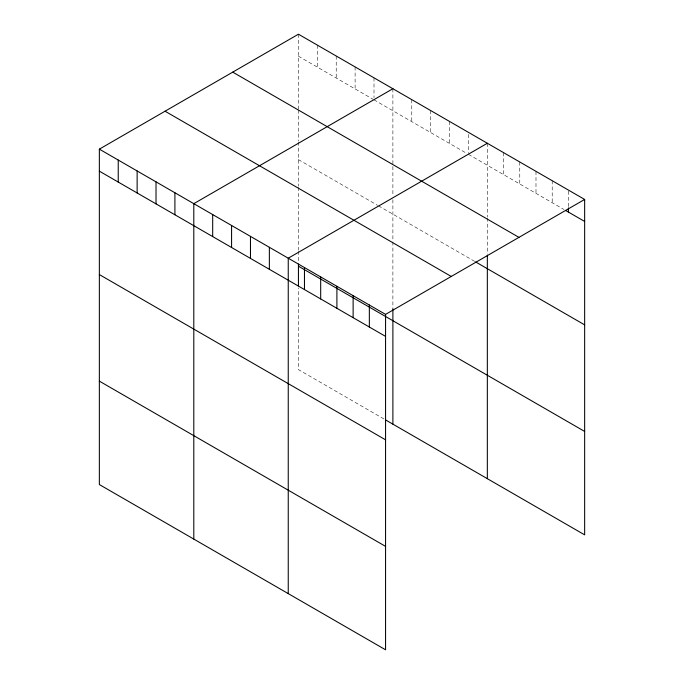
<?xml version="1.0" encoding="UTF-8"?>
<svg xmlns="http://www.w3.org/2000/svg" width="684" height="684" viewBox="0 0 684 684"><rect width="100%" height="100%" fill="white"/><g stroke="black" fill="none" stroke-linecap="round" stroke-linejoin="round"><path stroke-width="0.51" stroke-dasharray="3.42 2.56" d="M298.438 56.208L373.096 99.317M374.003 99.838L466.65 153.327M468.446 154.362L563.924 209.484M298.438 159.637L377.594 205.337M378.5 205.858L474.747 261.425M383.895 418.95L298.438 369.616L298.438 287.913M568.43 191.127L568.43 206.85M552.21 180.713L552.21 202.729M535.991 171.351L535.991 193.358M519.772 161.988L519.772 183.996M503.561 152.626L503.561 174.634M487.341 143.264L487.341 216.982M487.341 218.016L487.341 254.217M468.446 134.449L468.446 153.319M449.559 121.444L449.559 143.46M430.672 110.543L430.672 132.551M411.777 99.633L411.777 121.649M392.89 88.732L392.89 195.547M392.89 199.685L392.89 240.802M392.89 241.871L392.89 308.997M374.003 77.822L374.003 97.735M355.107 66.921L355.107 88.929M336.22 56.011L336.22 78.019M317.333 45.11L317.333 67.117M298.438 34.2L298.438 108.953M298.438 109.987L298.438 141.015M298.438 142.05L298.438 186.27M298.438 187.339L298.438 250.207M298.438 251.276L298.438 262.998"/><path stroke-width="1.03" d="M99.351 149.146L385.562 314.383L385.562 649.8L99.351 484.554L99.351 149.146L298.438 34.2L584.649 199.446L584.649 534.854L385.69 419.993M392.89 88.732L193.803 203.67L193.803 539.086M487.341 143.264L288.246 258.201L288.246 593.618M385.562 314.383L584.649 199.446M565.728 210.527L584.649 221.454M232.74 72.128L518.951 237.374M475.645 261.946L584.649 324.874M165.049 111.21L451.26 276.456M298.438 266.196L584.649 431.433M99.351 171.154L385.562 336.391M99.351 274.575L385.562 439.821M99.351 381.133L385.562 546.379M568.43 207.893L568.43 212.091M487.341 255.252L487.341 478.672M392.89 308.997L392.89 424.148M369.343 305.021L369.343 327.029M353.124 295.659L353.124 317.667M336.904 286.297L336.904 308.304M320.685 276.926L320.685 298.942M304.466 267.564L304.466 289.58M298.438 264.058L298.438 285.844M269.359 247.3L269.359 269.308M250.472 236.39L250.472 258.398M231.577 225.481L231.577 247.497M212.69 214.579L212.69 236.587M174.907 192.768L174.907 214.776M156.02 181.858L156.02 203.875M137.133 170.957L137.133 192.965M118.238 160.047L118.238 182.064"/></g></svg>
